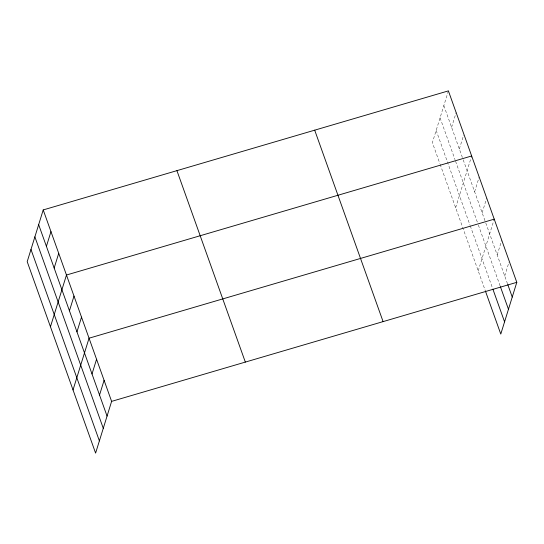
<?xml version="1.0" encoding="UTF-8"?>
<svg xmlns="http://www.w3.org/2000/svg" width="544" height="544" viewBox="0 0 544 544"><rect width="100%" height="100%" fill="white"/><g stroke="black" fill="none" stroke-linecap="round" stroke-linejoin="round"><path stroke-width="0.41" stroke-dasharray="2.72 2.04" d="M448.399 90.882L432.385 142.623L439.858 163.547M451.595 127.303L456.151 112.581M459.347 148.995L463.665 135.055M455.641 207.72L471.655 155.978M474.626 191.753L479.182 177.031M482.147 212.813L486.703 198.091M478.21 270.892L494.231 219.15M497.196 254.932L501.752 240.21M504.716 275.992L509.034 262.045M443.843 105.604L462.944 159.072M463.223 159.848L485.493 222.17M485.772 222.952L507.504 283.791M440.062 117.817L455.015 159.664M455.566 161.214L477.53 222.693M478.366 225.032L500.378 286.647M436.166 130.41L470.009 225.141M470.288 225.916L492.585 288.313M440.137 164.322L485.738 291.951"/><path stroke-width="0.82" d="M43.214 209.93L27.2 261.671L95.601 453.118L111.615 401.377L43.214 209.93L448.399 90.882L516.8 282.329L500.786 334.07L485.738 291.951M46.41 246.344L50.966 231.622M54.162 268.042L58.718 253.32M50.456 326.76L66.47 275.019L471.655 155.978M69.442 310.801L73.998 296.079M76.962 331.86L81.518 317.138M73.025 389.939L89.046 338.198L494.231 219.15M92.011 373.973L96.567 359.258M99.538 395.032L104.094 380.317M111.615 401.377L516.8 282.329M507.783 284.573L512.244 297.051M500.378 286.647L508.463 309.271M492.864 289.095L504.567 321.858M314.69 130.166L383.092 321.613M176.929 170.646L245.33 362.093M38.658 224.645L107.059 416.092M34.877 236.864L103.278 428.312M30.981 249.451L99.382 440.898"/></g></svg>
